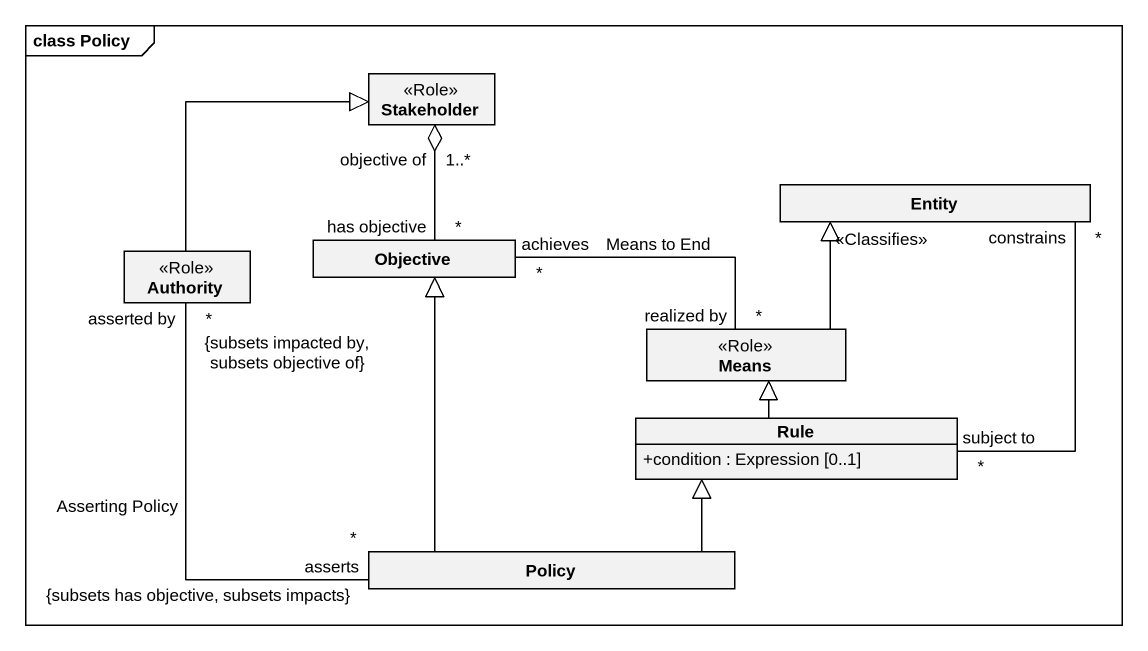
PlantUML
@startuml
mainframe class Policy
hide circle
hide empty members
skinparam classAttributeIconSize 0
class Stakeholder <<Role>>
class "Entity" as Entity_
class Authority <<Role>>
class Objective
class Means <<Role>>
class Rule {
  +condition : Expression [0..1]
}
class Policy
Stakeholder "objective of\n1..*" o-- "has objective\n*" Objective
Authority -up-|> Stakeholder
Authority "asserted by\n{subsets impacted by, subsets objective of}\n*" -- "asserts\n{subsets has objective, subsets impacts}\n*" Policy : Asserting Policy
Means -up-|> Entity_ : <<Classifies>>
Means "realized by\n*" -left- "achieves\n*" Objective : Means to End
Rule "subject to\n*" -up- "constrains\n*" Entity_
Rule -up-|> Means
Policy -up-|> Objective
Policy -right-|> Rule
@enduml
